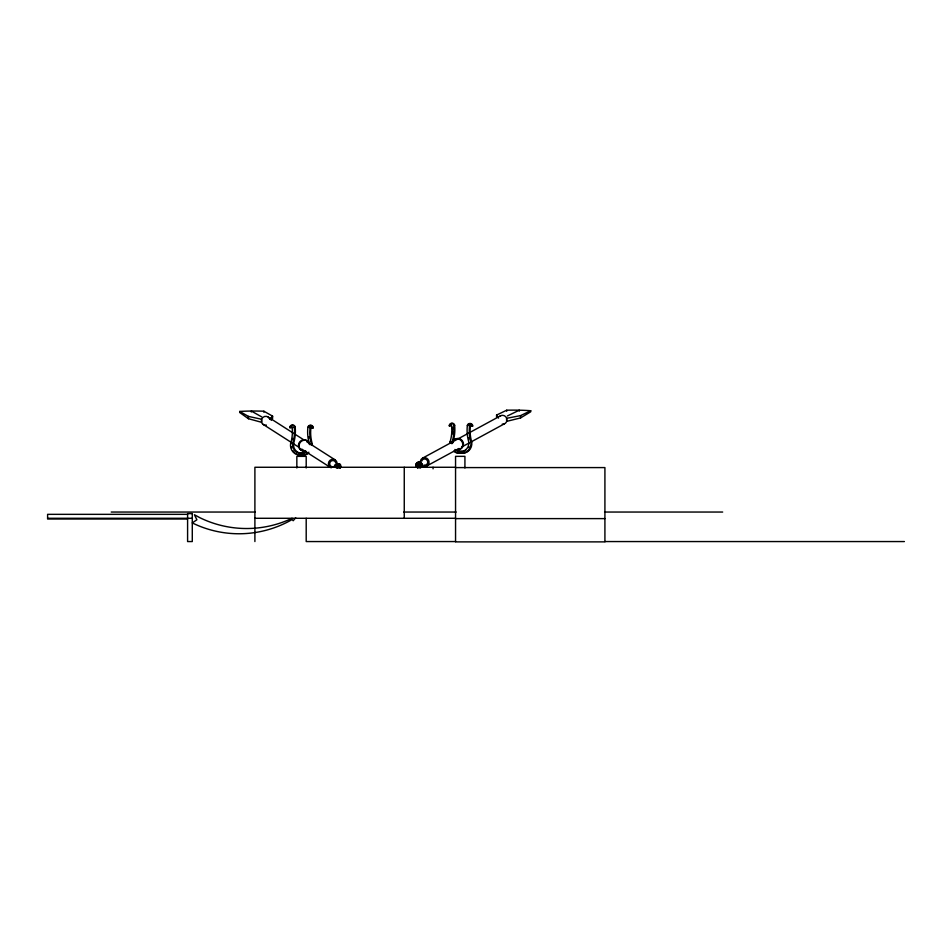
<?xml version="1.0" encoding="UTF-8"?>
<svg xmlns="http://www.w3.org/2000/svg" width="952" height="952" viewBox="0 0 952 952"><rect width="100%" height="100%" fill="white"/><g stroke="black" fill="none" stroke-linecap="round" stroke-linejoin="round"><path stroke-width="1.43" d="M239.714 411.454L239.702 412.502L248.424 418.713L261.574 422.295L261.586 419.249L248.448 416.405L239.714 411.454A29.845 3.237 0.6 0 1 263.882 411.216L272.617 416.167L272.581 418.475L271.165 420.344M248.424 418.713L248.448 416.405M251.28 412.014L251.292 411.05L261.764 416.916M263.871 412.252L263.882 411.216M417.583 467.741C411.216 461.744 425.853 460.006 421.272 467.337A3.177 0.773 45 0 1 418.809 465.968C416.25 466.432 419.368 463.41 418.809 465.968M337.579 467.325C338.983 465.159 339.055 469.003 336.853 467.492C328.333 467.753 343.601 458.424 340.221 468.265M418.19 466.135L417.999 467.765M418.511 464.862L419.88 462.101M418.023 466.063L417.428 467.813M418.678 464.921L420.617 462.422M295.715 517.781L293.18 520.732L292.109 519.542A106.184 106.184 0 0 1 192.28 522.922L196.897 519.768L194.398 514.746L199.896 517.721A106.291 106.291 0 0 0 292.109 518.281M269.785 419.166L272.617 416.167M418.809 465.04L421.248 462.934M422.057 465.956L418.975 465.683M422.081 465.195L418.999 465.504M502.251 424.128A4.451 4.308 61.5 0 0 506.702 421.355L520.601 417.916L530.728 411.776L530.728 410.74A29.845 3.249 -0.1 0 0 506.714 410.205L496.575 415.072L496.599 417.381M416.488 466.551L417.892 465.956L416.952 467.242M421.974 464.386L418.975 465.338M418.916 465.171L421.736 463.588M422.819 458.007L500.764 415.679M426.508 466.111L458.995 448.475M461.589 447.071L469.384 442.835M471.978 441.43L504.465 423.795M416.155 465.825L417.726 465.647M507.392 415.964L519.316 410.181L519.316 411.145M416.048 465.016L417.702 465.48M499.812 416.286A4.451 4.308 61.5 0 1 506.547 417.964L506.702 421.355L506.678 418.309L520.589 415.607L530.728 410.74M416.143 464.219L417.726 465.302M338.852 466.968L340.554 465.909M459.316 453.2L462.196 453.2M292.99 427.65L292.133 427.698A1.19 1.142 86.8 0 0 289.86 427.674A2.344 2.249 86.8 0 1 291.871 425.116A2.344 2.249 86.8 0 1 294.335 427.222L295.191 427.174A40.293 38.723 86.8 0 1 293.621 443.299A8.425 8.092 86.8 0 0 299.428 452.962L301.808 453.271A8.425 8.092 86.8 0 0 306.389 452.045M289.86 427.674L290.717 427.627A1.19 1.142 86.8 0 1 291.859 426.591M309.257 443.537A40.293 38.723 86.8 0 1 307.877 427.377L308.745 427.317A2.344 2.249 86.8 0 1 308.888 426.734M311.518 445.393A9.746 9.365 86.8 0 0 311.411 443.894A37.985 36.509 86.8 0 1 310.078 427.9L310.935 427.853A1.19 1.142 86.8 0 1 313.208 427.876A2.344 2.249 86.8 0 0 309.174 426.198M310.078 427.9A1.19 1.142 86.8 0 1 312.351 427.924L313.208 427.876M449.939 443.37A9.746 9.365 86.8 0 1 450.058 441.883A37.985 36.509 86.8 0 0 451.593 425.913A1.19 1.142 86.8 0 0 449.32 425.889A2.344 2.249 86.8 0 1 451.331 423.331A2.344 2.249 86.8 0 1 453.795 425.437L454.651 425.389A40.293 38.723 86.8 0 1 453.081 441.514A8.425 8.092 86.8 0 0 452.95 442.751M449.32 425.889L450.177 425.841A1.19 1.142 86.8 0 1 451.593 424.842M454.877 449.463A8.425 8.092 86.8 0 0 460.411 451.534A8.425 8.092 86.8 0 0 468.717 441.752A40.293 38.723 86.8 0 1 467.337 425.592L468.205 425.544M453.592 451.236A9.746 9.365 86.8 0 0 460.399 453.223A9.746 9.365 86.8 0 0 470.871 442.109A37.985 36.509 86.8 0 1 469.538 426.115L470.395 426.068A1.19 1.142 86.8 0 1 471.264 425.068M469.538 426.115A1.19 1.142 86.8 0 1 471.811 426.139L472.668 426.091A1.19 1.142 86.8 0 0 471.811 425.068M294.335 427.222A40.293 38.723 86.8 0 1 292.764 443.346L293.621 443.299M311.411 443.894L312.268 443.846A9.746 9.365 86.8 0 1 312.375 445.346M452.093 442.799A8.425 8.092 86.8 0 1 452.224 441.561L453.081 441.514M450.058 441.883L450.927 441.835M470.871 442.109L471.728 442.061A37.985 36.509 86.8 0 1 470.395 426.068M292.764 443.346A8.425 8.092 86.8 0 0 300.951 453.319L301.808 453.271M460.411 451.534L461.268 451.486A8.425 8.092 86.8 0 0 465.849 450.26M338.876 467.146L340.649 466.706M302.129 455.008L302.926 454.997L298.916 454.83A9.746 9.365 86.8 0 1 296.203 453.807M455.556 467.265L254.898 467.265L254.898 541.557M455.556 467.587L604.913 467.587L604.913 541.878L455.556 541.878L455.556 456.353L464.921 456.353L464.921 467.991M111.229 512.045L255.088 512.045M403.803 512.045L456.163 512.045M604.568 512.045L722.675 512.045M187.592 514.342L47.6 514.342L47.6 519.018L187.592 519.018M47.6 518.281L192.28 518.281M254.898 518.281L455.556 518.281M455.556 518.614L604.913 518.614M455.556 541.557L306.199 541.557L306.199 518.281M604.913 541.557L904.4 541.557M337.567 467.158L334.557 466.813M461.268 451.486L458.888 451.177A8.425 8.092 86.8 0 1 456.71 450.165M459.197 453.152L458.376 453.057A9.746 9.365 86.8 0 1 455.663 452.022M338.852 467.313L340.53 467.515M337.591 466.992L334.616 465.968M336.818 463.743L338.055 466.516M336.068 464.064L337.9 466.575M339.578 467.932L338.781 467.48M337.651 466.825L334.925 465.207M335.425 464.564L337.758 466.682M268.238 417.095L304.271 440.157M306.758 441.74L335.342 460.03M263.097 424.366L299.142 447.428M301.629 449.023L330.213 467.313M496.575 415.072L498.527 418.118M520.589 415.607L520.601 417.916M506.714 410.205L506.726 411.24M433.065 467.265L433.065 468.824M404.255 467.265L404.255 518.281M306.199 467.991L306.199 456.353L296.845 456.353L296.845 467.991M337.615 463.624A3.177 0.607 89.4 0 1 338.222 466.492M338.412 463.719A3.177 0.69 -75.3 0 1 338.4 466.504M269.654 418.832A4.451 4.332 -57.4 0 0 261.586 419.249L261.669 422.628A4.451 4.332 -57.4 0 0 266.346 425.08M339.15 464.029A3.177 0.726 -60 0 1 338.555 466.575M337.853 467.789A3.177 0.726 -60 0 1 337.651 468.087M339.781 464.517A3.177 0.702 -44.6 0 1 338.686 466.682M337.698 467.67A3.177 0.702 -44.6 0 1 337.425 467.92M332.736 466.777A3.13 3.058 -57.4 0 1 329.713 463.969A3.13 3.058 -57.4 0 1 332.284 460.613A3.13 3.058 -57.4 0 1 335.758 462.839M331.213 467.837A4.451 4.332 -57.4 0 1 330.023 460.304A4.451 4.332 -57.4 0 1 337.091 462.874M340.257 465.159A3.177 0.643 -29.3 0 1 338.793 466.813M337.651 467.492A3.177 0.643 -29.3 0 1 336.663 467.956M304.818 450.784A5.581 5.438 -57.4 0 1 298.535 446.333A5.581 5.438 -57.4 0 1 303.093 439.883A5.581 5.438 -57.4 0 1 309.364 444.334M305.413 451.165A5.581 5.438 -57.4 0 1 299.142 446.714A5.581 5.438 -57.4 0 1 303.688 440.264A5.581 5.438 -57.4 0 1 309.971 444.715M292.133 427.698A37.985 36.509 86.8 0 1 290.61 443.656A9.746 9.365 86.8 0 0 300.939 455.008A9.746 9.365 86.8 0 0 308.853 452.188M308.627 453.128A9.746 9.365 86.8 0 1 301.796 454.961M312.268 443.846A37.985 36.509 86.8 0 1 310.935 427.853M307.877 427.377A2.344 2.249 86.8 0 1 310.376 425.33A2.344 2.249 86.8 0 1 312.351 427.924M306.496 451.367A8.425 8.092 86.8 0 1 300.951 453.319M292.704 438.384A37.985 36.509 86.8 0 1 292.454 439.705M291.836 442.323A37.985 36.509 86.8 0 1 291.467 443.608M290.717 427.627A2.344 2.249 86.8 0 1 290.907 426.425M291.217 425.913A2.344 2.249 86.8 0 1 295.191 427.174M308.96 438.17A40.293 38.723 86.8 0 1 308.781 436.825M294.989 452.973A9.746 9.365 86.8 0 1 293.002 450.784M291.74 448.083A9.746 9.365 86.8 0 1 291.431 446.607M468.967 446.583A8.425 8.092 86.8 0 1 468.396 447.678M471.728 442.061A9.746 9.365 86.8 0 1 462.696 453.259M453.795 425.437A40.293 38.723 86.8 0 1 452.224 441.561M468.348 424.949A2.344 2.249 86.8 0 1 472.668 426.091M467.337 425.592A2.344 2.249 86.8 0 1 469.836 423.545A2.344 2.249 86.8 0 1 471.811 426.139M450.177 425.841A2.344 2.249 86.8 0 1 452.188 423.283A2.344 2.249 86.8 0 1 454.651 425.389M468.908 439.062A40.293 38.723 86.8 0 1 468.646 437.73M452.581 427.21A37.985 36.509 86.8 0 1 452.688 429.899M452.676 431.244A37.985 36.509 86.8 0 1 452.509 433.933M417.845 464.969A3.177 0.773 45 0 1 416.881 462.791M420.463 467.884A3.177 0.797 60.4 0 1 420.344 467.86M420.046 467.694A3.177 0.797 60.4 0 1 418.678 466.075M417.987 464.862A3.177 0.797 60.4 0 1 417.523 462.303M418.571 467.658A3.177 0.702 -88.7 0 1 418.356 466.159M418.344 464.766A3.177 0.702 -88.7 0 1 419.082 461.91M421.76 466.706A3.177 0.69 29.6 0 1 418.916 465.837M417.726 465.111A3.177 0.69 29.6 0 1 416.393 463.434M419.273 467.789A3.177 0.773 75.9 0 1 418.523 466.135M418.166 464.79A3.177 0.773 75.9 0 1 418.273 462.006M420.344 461.565A4.451 4.308 61.5 0 1 425.413 457.733A4.451 4.308 61.5 0 1 428.864 463.315A4.451 4.308 61.5 0 1 423.188 466.183M421.712 461.196A3.13 3.034 61.5 0 1 425.437 459.078A3.13 3.034 61.5 0 1 427.627 462.934A3.13 3.034 61.5 0 1 423.89 465.052M452.89 441.954A5.581 5.403 61.5 0 1 459.411 438.67A5.581 5.403 61.5 0 1 463.374 445.084A5.581 5.403 61.5 0 1 457.555 449.499M451.891 443.739A5.581 5.403 61.5 0 1 457.769 438.848A5.581 5.403 61.5 0 1 462.743 444.989A5.581 5.403 61.5 0 1 456.853 449.88M192.28 513.604L187.592 513.604L187.592 541.557L192.28 541.557L192.28 513.604"/></g></svg>
